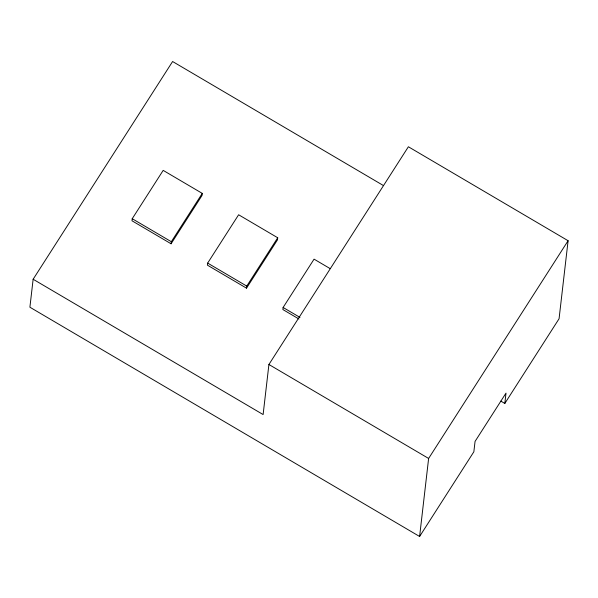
<?xml version="1.0" encoding="UTF-8"?>
<svg xmlns="http://www.w3.org/2000/svg" width="598" height="598" viewBox="0 0 598 598"><rect width="100%" height="100%" fill="white"/><g stroke="black" fill="none" stroke-linecap="round" stroke-linejoin="round"><path stroke-width="0.9" d="M383.296 185.47L172.605 61.519L33.137 279.251L29.9 307.215L419.602 536.481L473.855 451.782L475.059 441.421L506.013 393.095L504.817 403.456L500.825 401.109M132.225 218.711L131.986 220.782L171.08 243.782L202.034 195.456L202.274 193.386L163.179 170.385L132.225 218.711L171.32 241.712L171.08 243.782M207.663 263.09L207.424 265.161L246.518 288.161L277.479 239.835L277.719 237.765L238.624 214.764L207.663 263.09L246.757 286.091L246.518 288.161M504.817 403.456L559.07 318.749L568.1 240.725L408.382 146.764L268.913 364.496L263.12 414.556L33.137 279.251M330.111 268.592L314.062 259.151L283.108 307.477L282.869 309.547L298.918 318.988M419.602 536.481L428.624 458.457L568.1 240.725M171.32 241.712L202.274 193.386M246.757 286.091L277.719 237.765M283.108 307.477L299.964 317.389M268.913 364.496L428.624 458.457"/></g></svg>
